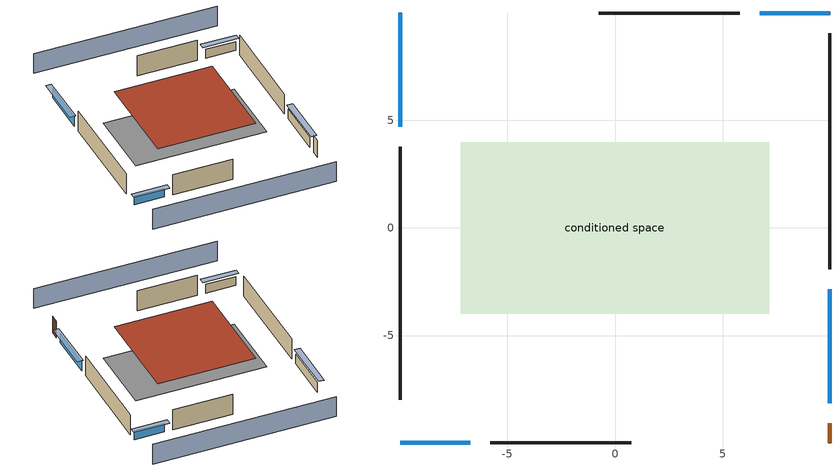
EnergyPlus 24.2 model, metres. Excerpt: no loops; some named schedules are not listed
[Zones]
conditioned space
 floor foundation (Slab1 construction): -7.17,-3.98 -7.17,3.98 7.17,3.98 7.17,-3.98 z0
 wall outside (AdiabaticWallConstruction 1): 9.99,-9.99 9.99,-9.08 z0:2.03
 wall outside (AdiabaticWallConstruction): -9.99,9.99 -9.99,4.7 / 9.99,-8.15 9.99,-2.86 z0:1.19; 9.99,9.99 6.72,9.99 / -9.99,-9.99 -6.72,-9.99 z0:1.07
 wall outside (Wall1 construction): -9.99,3.77 -9.99,-7.98 z0:2.44
 wall outside (Wall2 construction): 5.79,9.99 -0.74,9.99 z0:2.44
 wall outside (Wall3 construction): 9.99,-1.93 9.99,9.06 z0:2.44
 wall outside (Wall4 construction): -5.79,-9.99 0.74,-9.99 z0:2.44
 window (WindowConstruction): -9.99,9.99 -9.99,4.7 z0:1.19
 window (WindowConstruction 1): 9.99,9.99 6.72,9.99 z0:1.07
 window (WindowConstruction 2): 9.99,-8.15 9.99,-2.86 z0:1.19
 window (WindowConstruction 3): -9.99,-9.99 -6.72,-9.99 z0:1.07
 door (Door): 9.99,-9.99 9.99,-9.08 z0:2.03
 roof outside (Roof1 construction): -5.34,5.34 -5.34,-5.34 5.34,-5.34 5.34,5.34 z2.44
shading: 9.99,14.56 -9.99,14.56 / -9.99,-14.56 9.99,-14.56 z0:2.44; -9.99,4.39 -9.99,10.29 -10.6,10.29 -10.6,4.39 z1.49; 6.41,9.99 10.29,9.99 10.29,10.6 6.41,10.6 z1.37; 9.99,-2.55 9.99,-8.45 10.6,-8.45 10.6,-2.55 z1.49; -6.41,-9.99 -10.29,-9.99 -10.29,-10.6 -6.41,-10.6 z1.37
[Building]
Building 1: Terrain=Suburbs
[Site:Location]
Portland Intl Arpt_OR: Latitude {deg}=45.59; Longitude {deg}=-122.6; Time Zone {hr}=-8; Elevation {m}=33; Keep Site Location Information=Yes
[Site:GroundTemperature:Shallow]
10.2558, 8.96328, 8.85977, 9.47314, 11.9355, 14.3863, 16.5111, 17.8571, 17.9714, 16.8767, 14.8061, 12.4304
[Site:WaterMainsTemperature]
Calculation Method=Schedule; Temperature Schedule=mains temperature schedule
[Material] Roughness=Rough; Thermal Absorptance=0.9
Name | Thickness {m} | Conductivity {W/m-K} | Density {kg/m3} | Specific Heat {J/kg-K} | Solar Absorptance | Visible Absorptance
concrete 4.0 in. | 0.1016 | 1.803125 | 2242.8 | 837.4 | 0.7 | 0.7
door material | 0.04445 | 0.0612267 | 512.64 | 1214.23 | 0.7 | 0.7
fiber cement siding | 0.009525 | 0.258207 | 347.634 | 1004.88 | 0.5 | 0.5
floor covering | 0.0127 | 0.0450781 | 54.468 | 1339.84 | 0.9 | 0.9
furniture material conditioned space 1 | 0.1524 | 0.115458 | 640.8 | 1214.23 | 0.6 | 0.6
gypsum board | 0.0127 | 0.160291 | 801 | 837.4 | 0.6 | 0.6
metal surfacing | 0.000508 | 50.0403 | 7801.74 | 460.57 | 0.9 | 0.9
osb sheathing 0.5 in. | 0.0127 | 0.115458 | 512.64 | 1214.23 | 0.7 | 0.7
osb sheathing 0.75 in. | 0.01905 | 0.115458 | 512.64 | 1214.23 | 0.7 | 0.7
roof rigid ins | 0.051816 | 0.029427 | 32.04 | 1214.23 | 0.7 | 0.7
roof stud and cavity | 0.2032 | 0.591508 | 78.34581 | 1123.46 | 0.7 | 0.7
wall rigid ins | 0.512978 | 0.029427 | 32.04 | 1214.23 | 0.7 | 0.7
wall stud and cavity | 0.1397 | 0.551395 | 139.0536 | 1170.24 | 0.7 | 0.7
wall stud and cavity 1 | 0.0889 | 0.380278 | 52.3479 | 1209.89 | 0.7 | 0.7
wall stud and cavity 2 | 0.0889 | 0.391764 | 83.0341 | 1211.67 | 0.7 | 0.7
wood siding; wood siding 1 | 0.0254 | 0.102417 | 544.68 | 1172.36 | 0.7 | 0.7
[WindowMaterial:SimpleGlazingSystem]
WindowMaterial: U-Factor {W/m2-K}=4.76952; Solar Heat Gain Coefficient=0.63
[Construction]
AdiabaticWallConstruction: wood siding, wall rigid ins, wall stud and cavity 1, gypsum board
AdiabaticWallConstruction 1: wood siding 1, wall rigid ins, wall stud and cavity 1, gypsum board
Door: door material
furniture construction conditioned space 1: furniture material conditioned space 1
PartitionWallConstruction: gypsum board, wall stud and cavity 2, gypsum board
Roof1 construction: metal surfacing, roof rigid ins, osb sheathing 0.75 in., roof stud and cavity, gypsum board
Slab1 construction: concrete 4.0 in., floor covering
Wall1 construction; Wall2 construction; Wall3 construction; Wall4 construction: fiber cement siding, osb sheathing 0.5 in., wall stud and cavity, gypsum board
WindowConstruction; WindowConstruction 1; WindowConstruction 2; WindowConstruction 3: WindowMaterial
[Zone]
conditioned space: Multiplier=1; Volume {m3}=278.185; Part of Total Floor Area=Yes
[Space]
conditioned space 1: Zone=conditioned space; Volume {m3}=278.185
[SurfaceProperty:ExposedFoundationPerimeter]
Slab1: Exposed Perimeter Calculation Method=TotalExposedPerimeter; Total Exposed Perimeter {m}=44.59224
[SurfaceProperty:IncidentSolarMultiplier] Incident Solar Multiplier=1; Incident Solar Multiplier Schedule=trans schedule winter=0.85 summer=0.7
Window1; Window2; Window3; Window4
[InternalMass] Zone or ZoneList=conditioned space; Space or SpaceList=conditioned space 1
Name | Construction | Surface Area {m2}
furniture mass conditioned space 1 | furniture construction conditioned space 1 | 45.63397
partition wall mass | PartitionWallConstruction | 114.085
[ElectricEquipment] Zone or ZoneList or Space or SpaceList=conditioned space 1; Design Level Calculation Method=EquipmentLevel; Fraction Latent=0
Name | Schedule | Design Level {W} | Fraction Radiant | Fraction Lost
clothes dryer | clothes dryer schedule | 0 | 0 | 1
clothes washer | clothes washer schedule | 0 | 0 | 1
cooking range | cooking range schedule | 0 | 0 | 1
dishwasher | dishwasher schedule | 0 | 0 | 1
freezer | freezer schedule | 194.914 | 0.6 | 0
fridge | fridge schedule | 45.9075 | 0.6 | 0
mech vent house fan | mech vent house fan schedule | 0 | 0 | 1
mech vent house fan cfis | mech vent house fan cfis schedule | 0 | 0 | 0
misc permanent spa pump | misc permanent spa pump schedule | 192.419 | 0 | 1
whole house fan | Always On Discrete | 0 | 0 | 1
[OtherEquipment] Zone or ZoneList or Space or SpaceList=conditioned space 1; Design Level Calculation Method=EquipmentLevel
Name | Fuel Type | Schedule | Design Level {W} | Fraction Latent | Fraction Radiant | Fraction Lost
clothes dryer 1 | Electricity | clothes dryer schedule | 0 | 0 | 0 | 1
cooking range 1 | Electricity | cooking range schedule | 0 | 0 | 0 | 1
general water use latent | None | general water use schedule | 0 | 1 | 0 | 0
general water use sensible | None | general water use schedule | 0 | 0 | 0.6 | 0
mech vent house fan latent load; water heater lat | None | Always On Discrete | 0 | 1 | 0 | 0
mech vent house fan sensible load; water heater sens | None | Always On Discrete | 0 | 0 | 0 | 0
misc permanent spa heater | NaturalGas | misc permanent spa heater schedule | 417.794 | 0 | 0 | 1
water heater energy adjustment1 | Electricity | Always On Discrete | 0.01 | 0 | 0 | 1
[ZoneInfiltration:DesignFlowRate] Zone or ZoneList or Space or SpaceList=conditioned space 1; Schedule=Always On Discrete; Design Flow Rate Calculation Method=Flow/Zone; Design Flow Rate {m3/s}=0
infil flow; natural vent flow; whole house fan flow
[AvailabilityManager:Scheduled]
furnace airloop Availability Manager: Schedule=Always On Discrete
[Foundation:Kiva]
Foundation Kiva 1: Initial Indoor Air Temperature {C}=11.1111; Wall Height Above Grade {m}=0.1016; Wall Depth Below Slab {m}=0.2032
[Foundation:Kiva:Settings]
Soil Conductivity {W/m-K}=1.3848; Soil Density {kg/m3}=1842.3; Soil Specific Heat {J/kg-K}=418.7; Ground Solar Absorptivity=0.9; Ground Thermal Absorptivity=0.9; Ground Surface Roughness {m}=0.03; Far-Field Width {m}=40; Deep-Ground Boundary Condition=ZeroFlux; Deep-Ground Depth {m}=40; Minimum Cell Dimension {m}=0.2; Maximum Cell Growth Coefficient=3; Simulation Timestep=Timestep
[EnergyManagementSystem:GlobalVariable]
furnace_airloop_Fan_RTF
infil_program_Qfan
infil_program_Qinf
natural_vent_program_Qnv
natural_vent_program_Qwhf
[EnergyManagementSystem:Sensor]
Name | Output:Variable or Output:Meter Index Key | Output:Variable or Output:Meter
airflow_gain | infil flow | Infiltration Sensible Heat Gain Energy
airflow_gain_1 | natural vent flow | Infiltration Sensible Heat Gain Energy
airflow_gain_2 | whole house fan flow | Infiltration Sensible Heat Gain Energy
airflow_loss | infil flow | Infiltration Sensible Heat Loss Energy
airflow_loss_1 | natural vent flow | Infiltration Sensible Heat Loss Energy
airflow_loss_2 | whole house fan flow | Infiltration Sensible Heat Loss Energy
clg_load_cond |  | Cooling:EnergyTransfer:Zone:CONDITIONED SPACE
clg_sp_s; clg_sp_s_1 | cooling setpoint | Schedule Value
cool_season | cooling season schedule | Schedule Value
htg_load_cond |  | Heating:EnergyTransfer:Zone:CONDITIONED SPACE
htg_sp_s; htg_sp_s_1 | heating setpoint | Schedule Value
hvac_availability_schedule_s | hvac availability schedule | Schedule Value
ig_ee_conv | clothes dryer | Electric Equipment Convective Heating Energy
ig_ee_conv_2 | cooking range | Electric Equipment Convective Heating Energy
ig_ee_conv_4 | freezer | Electric Equipment Convective Heating Energy
ig_ee_conv_5 | fridge | Electric Equipment Convective Heating Energy
ig_ee_conv_6 | misc permanent spa pump | Electric Equipment Convective Heating Energy
ig_ee_conv_7 | whole house fan | Electric Equipment Convective Heating Energy
ig_ee_rad | clothes dryer | Electric Equipment Radiant Heating Energy
ig_ee_rad_2 | cooking range | Electric Equipment Radiant Heating Energy
ig_ee_rad_4 | freezer | Electric Equipment Radiant Heating Energy
ig_ee_rad_5 | fridge | Electric Equipment Radiant Heating Energy
ig_ee_rad_6 | misc permanent spa pump | Electric Equipment Radiant Heating Energy
ig_ee_rad_7 | whole house fan | Electric Equipment Radiant Heating Energy
ig_oe_conv | clothes dryer 1 | Other Equipment Convective Heating Energy
ig_oe_conv_1 | cooking range 1 | Other Equipment Convective Heating Energy
ig_oe_conv_2 | general water use latent | Other Equipment Convective Heating Energy
ig_oe_conv_3 | general water use sensible | Other Equipment Convective Heating Energy
ig_oe_conv_4 | misc permanent spa heater | Other Equipment Convective Heating Energy
ig_oe_conv_5 | water heater energy adjustment1 | Other Equipment Convective Heating Energy
ig_oe_conv_6 | water heater lat | Other Equipment Convective Heating Energy
ig_oe_conv_7 | water heater sens | Other Equipment Convective Heating Energy
ig_oe_rad | clothes dryer 1 | Other Equipment Radiant Heating Energy
ig_oe_rad_1 | cooking range 1 | Other Equipment Radiant Heating Energy
ig_oe_rad_2 | general water use latent | Other Equipment Radiant Heating Energy
ig_oe_rad_3 | general water use sensible | Other Equipment Radiant Heating Energy
ig_oe_rad_4 | misc permanent spa heater | Other Equipment Radiant Heating Energy
ig_oe_rad_5 | water heater energy adjustment1 | Other Equipment Radiant Heating Energy
ig_oe_rad_6 | water heater lat | Other Equipment Radiant Heating Energy
ig_oe_rad_7 | water heater sens | Other Equipment Radiant Heating Energy
im_conv | furniture mass conditioned space 1 | Surface Inside Face Convection Heat Gain Energy
im_conv_1 | partition wall mass | Surface Inside Face Convection Heat Gain Energy
im_ig | furniture mass conditioned space 1 | Surface Inside Face Internal Gains Radiation Heat Gain Energy
im_ig_1 | partition wall mass | Surface Inside Face Internal Gains Radiation Heat Gain Energy
im_lgt | furniture mass conditioned space 1 | Surface Inside Face Lights Radiation Heat Gain Energy
im_lgt_1 | partition wall mass | Surface Inside Face Lights Radiation Heat Gain Energy
im_sol | furniture mass conditioned space 1 | Surface Inside Face Solar Radiation Heat Gain Energy
im_sol_1 | partition wall mass | Surface Inside Face Solar Radiation Heat Gain Energy
im_surf | furniture mass conditioned space 1 | Surface Inside Face Net Surface Thermal Radiation Heat Gain Energy
im_surf_1 | partition wall mass | Surface Inside Face Net Surface Thermal Radiation Heat Gain Energy
mv_conv | mech vent house fan | Electric Equipment Convective Heating Energy
mv_conv_1 | mech vent house fan cfis | Electric Equipment Convective Heating Energy
mv_conv_2 | mech vent house fan latent load | Other Equipment Convective Heating Energy
mv_conv_3 | mech vent house fan sensible load | Other Equipment Convective Heating Energy
mv_rad | mech vent house fan | Electric Equipment Radiant Heating Energy
mv_rad_1 | mech vent house fan cfis | Electric Equipment Radiant Heating Energy
mv_rad_2 | mech vent house fan latent load | Other Equipment Radiant Heating Energy
mv_rad_3 | mech vent house fan sensible load | Other Equipment Radiant Heating Energy
natural_vent_s | natural vent schedule | Schedule Value
out_pb_s |  | Site Outdoor Air Barometric Pressure
out_wt_s |  | Site Outdoor Air Humidity Ratio
site_vw_s |  | Site Wind Speed
ss_back_out | Window1 | Surface Window Shortwave from Zone Back Out Window Heat Transfer Rate
ss_back_out_1 | Window2 | Surface Window Shortwave from Zone Back Out Window Heat Transfer Rate
ss_back_out_2 | Window3 | Surface Window Shortwave from Zone Back Out Window Heat Transfer Rate
ss_back_out_3 | Window4 | Surface Window Shortwave from Zone Back Out Window Heat Transfer Rate
ss_conv | Door1 | Surface Inside Face Convection Heat Gain Energy
ss_conv_1 | Window1 | Surface Inside Face Convection Heat Gain Energy
ss_conv_2 | Window2 | Surface Inside Face Convection Heat Gain Energy
ss_conv_3 | Window3 | Surface Inside Face Convection Heat Gain Energy
ss_conv_4 | Window4 | Surface Inside Face Convection Heat Gain Energy
ss_ig | Door1 | Surface Inside Face Internal Gains Radiation Heat Gain Energy
ss_ig_1 | Window1 | Surface Inside Face Internal Gains Radiation Heat Gain Energy
ss_ig_2 | Window2 | Surface Inside Face Internal Gains Radiation Heat Gain Energy
ss_ig_3 | Window3 | Surface Inside Face Internal Gains Radiation Heat Gain Energy
ss_ig_4 | Window4 | Surface Inside Face Internal Gains Radiation Heat Gain Energy
ss_lgt | Door1 | Surface Inside Face Lights Radiation Heat Gain Energy
ss_sol | Door1 | Surface Inside Face Solar Radiation Heat Gain Energy
ss_surf | Door1 | Surface Inside Face Net Surface Thermal Radiation Heat Gain Energy
ss_surf_1 | Window1 | Surface Inside Face Net Surface Thermal Radiation Heat Gain Energy
ss_surf_2 | Window2 | Surface Inside Face Net Surface Thermal Radiation Heat Gain Energy
ss_surf_3 | Window3 | Surface Inside Face Net Surface Thermal Radiation Heat Gain Energy
ss_surf_4 | Window4 | Surface Inside Face Net Surface Thermal Radiation Heat Gain Energy
ss_trans_in | Window1 | Surface Window Transmitted Solar Radiation Rate
ss_trans_in_1 | Window2 | Surface Window Transmitted Solar Radiation Rate
ss_trans_in_2 | Window3 | Surface Window Transmitted Solar Radiation Rate
ss_trans_in_3 | Window4 | Surface Window Transmitted Solar Radiation Rate
ss_trans_out | Window1 | Surface Inside Face Initial Transmitted Diffuse Transmitted Out Window Solar Radiation Rate
ss_trans_out_1 | Window2 | Surface Inside Face Initial Transmitted Diffuse Transmitted Out Window Solar Radiation Rate
ss_trans_out_2 | Window3 | Surface Inside Face Initial Transmitted Diffuse Transmitted Out Window Solar Radiation Rate
ss_trans_out_3 | Window4 | Surface Inside Face Initial Transmitted Diffuse Transmitted Out Window Solar Radiation Rate
s_conv | Roof1 | Surface Inside Face Convection Heat Gain Energy
s_conv_1 | Slab1 | Surface Inside Face Convection Heat Gain Energy
s_conv_2 | Wall1 | Surface Inside Face Convection Heat Gain Energy
s_conv_3 | Wall2 | Surface Inside Face Convection Heat Gain Energy
s_conv_4 | Wall3 | Surface Inside Face Convection Heat Gain Energy
s_conv_5 | Wall4 | Surface Inside Face Convection Heat Gain Energy
s_ig | Roof1 | Surface Inside Face Internal Gains Radiation Heat Gain Energy
s_ig_1 | Slab1 | Surface Inside Face Internal Gains Radiation Heat Gain Energy
s_ig_2 | Wall1 | Surface Inside Face Internal Gains Radiation Heat Gain Energy
s_ig_3 | Wall2 | Surface Inside Face Internal Gains Radiation Heat Gain Energy
s_ig_4 | Wall3 | Surface Inside Face Internal Gains Radiation Heat Gain Energy
s_ig_5 | Wall4 | Surface Inside Face Internal Gains Radiation Heat Gain Energy
s_lgt | Roof1 | Surface Inside Face Lights Radiation Heat Gain Energy
s_lgt_1 | Slab1 | Surface Inside Face Lights Radiation Heat Gain Energy
s_lgt_2 | Wall1 | Surface Inside Face Lights Radiation Heat Gain Energy
s_lgt_3 | Wall2 | Surface Inside Face Lights Radiation Heat Gain Energy
s_lgt_4 | Wall3 | Surface Inside Face Lights Radiation Heat Gain Energy
s_lgt_5 | Wall4 | Surface Inside Face Lights Radiation Heat Gain Energy
s_sol | Roof1 | Surface Inside Face Solar Radiation Heat Gain Energy
s_sol_1 | Slab1 | Surface Inside Face Solar Radiation Heat Gain Energy
s_sol_2 | Wall1 | Surface Inside Face Solar Radiation Heat Gain Energy
s_sol_3 | Wall2 | Surface Inside Face Solar Radiation Heat Gain Energy
s_sol_4 | Wall3 | Surface Inside Face Solar Radiation Heat Gain Energy
s_sol_5 | Wall4 | Surface Inside Face Solar Radiation Heat Gain Energy
s_surf | Roof1 | Surface Inside Face Net Surface Thermal Radiation Heat Gain Energy
s_surf_1 | Slab1 | Surface Inside Face Net Surface Thermal Radiation Heat Gain Energy
s_surf_2 | Wall1 | Surface Inside Face Net Surface Thermal Radiation Heat Gain Energy
s_surf_3 | Wall2 | Surface Inside Face Net Surface Thermal Radiation Heat Gain Energy
s_surf_4 | Wall3 | Surface Inside Face Net Surface Thermal Radiation Heat Gain Energy
s_surf_5 | Wall4 | Surface Inside Face Net Surface Thermal Radiation Heat Gain Energy
water_heater_T_set | water heater setpoint | Schedule Value
[EnergyManagementSystem:Actuator]
Name | Actuated Component Unique | Actuated Component Type | Actuated Component Control Type
fridge_schedule_act | fridge schedule | Schedule:Constant | Schedule Value
infil_flow_act | infil flow | Zone Infiltration | Air Exchange Flow Rate
mech_vent_house_fan_cfis_act | mech vent house fan cfis | ElectricEquipment | Electricity Rate
mech_vent_house_fan_latent_load_act | mech vent house fan latent load | OtherEquipment | Power Level
mech_vent_house_fan_sensible_load_act | mech vent house fan sensible load | OtherEquipment | Power Level
natural_vent_flow_act | natural vent flow | Zone Infiltration | Air Exchange Flow Rate
water_heater_HPWHSchedOverride | water heater setpoint | Schedule:Constant | Schedule Value
water_heater_hpwh_ec_adj_act | water heater energy adjustment1 | OtherEquipment | Power Level
water_heater_lat_act | water heater lat | OtherEquipment | Power Level
water_heater_LESchedOverride | water heater BottomElementSetpoint | Schedule:Constant | Schedule Value
water_heater_sens_act | water heater sens | OtherEquipment | Power Level
water_heater_UESchedOverride | water heater TopElementSetpoint | Schedule:Constant | Schedule Value
whole_house_fan_act | whole house fan | ElectricEquipment | Electricity Rate
whole_house_fan_flow_act | whole house fan flow | Zone Infiltration | Air Exchange Flow Rate
